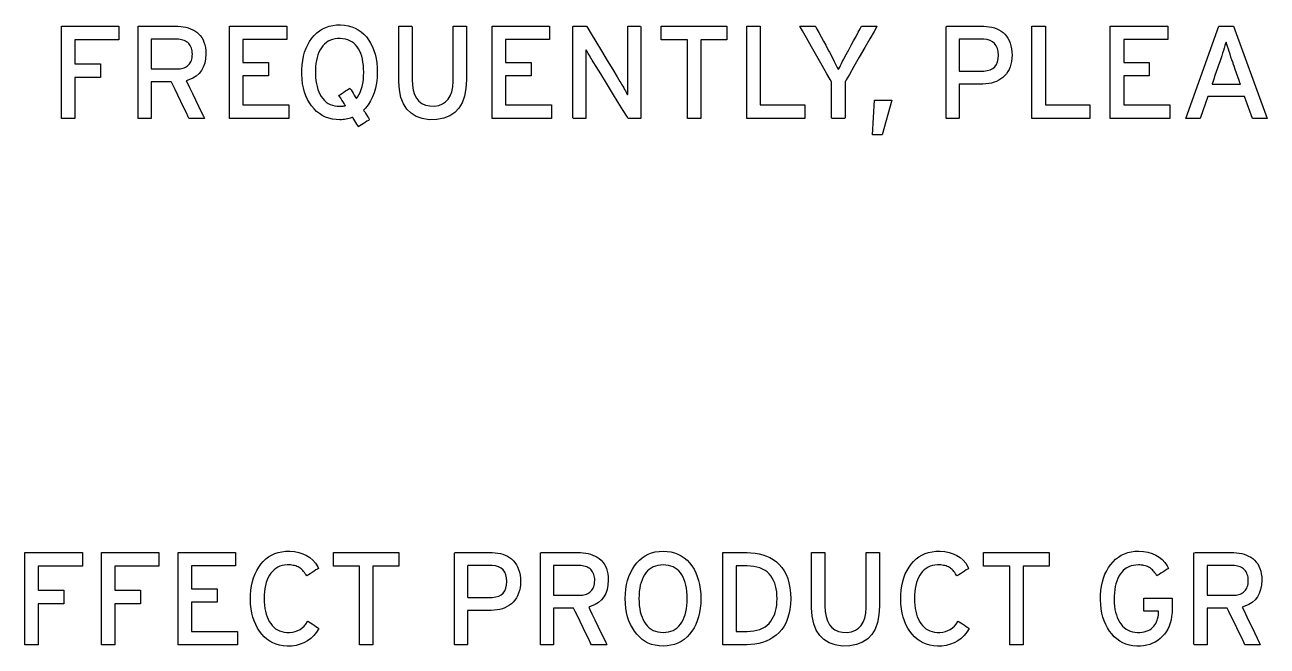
# Model space of a CAD drawing. Extents: x 1 to 47.7, y 0.2 to 33.5.
# Drawn here: x 6.054 to 9.593, y 18.699 to 20.469 of the extents above; entities that cross this region are included whole.
import ezdxf

# ---------------------------------------------------------------- set-up
doc = ezdxf.new("R2010")
doc.units = 0
doc.header["$MEASUREMENT"] = 0
doc.layers.add('6_0____DWG', color=7, linetype='CONTINUOUS')

msp = doc.modelspace()

# ---------------------------------------------------------------- linework, layer by layer
at = {"layer": '6_0____DWG'}
for points in [[(6.1967, 20.4267), (6.1967, 20.3578), (6.2697, 20.3578), (6.2697, 20.3194), (6.1967, 20.3194), (6.1967, 20.2027), (6.1587, 20.2027), (6.1587, 20.4651), (6.3224, 20.4651), (6.3224, 20.4267), (6.1967, 20.4267)], [(6.6371, 20.2027), (6.6371, 20.4651), (6.8009, 20.4651), (6.8009, 20.4271), (6.6752, 20.4271), (6.6752, 20.3618), (6.7482, 20.3618), (6.7482, 20.3238), (6.6752, 20.3238), (6.6752, 20.2408), (6.8064, 20.2408), (6.8064, 20.2027), (6.6371, 20.2027)], [(7.3851, 20.2027), (7.3851, 20.4651), (7.5489, 20.4651), (7.5489, 20.4271), (7.4231, 20.4271), (7.4231, 20.3618), (7.4962, 20.3618), (7.4962, 20.3238), (7.4231, 20.3238), (7.4231, 20.2408), (7.5544, 20.2408), (7.5544, 20.2027), (7.3851, 20.2027)], [(7.9794, 20.4267), (7.9794, 20.2027), (7.9414, 20.2027), (7.9414, 20.4267), (7.8672, 20.4267), (7.8672, 20.4651), (8.0536, 20.4651), (8.0536, 20.4267), (7.9794, 20.4267)], [(8.1109, 20.2027), (8.1109, 20.4651), (8.149, 20.4651), (8.149, 20.2412), (8.2758, 20.2412), (8.2758, 20.2027), (8.1109, 20.2027)], [(8.923, 20.2027), (8.923, 20.4651), (8.961, 20.4651), (8.961, 20.2412), (9.0878, 20.2412), (9.0878, 20.2027), (8.923, 20.2027)], [(9.146, 20.2027), (9.146, 20.4651), (9.3098, 20.4651), (9.3098, 20.4271), (9.1841, 20.4271), (9.1841, 20.3618), (9.2571, 20.3618), (9.2571, 20.3238), (9.1841, 20.3238), (9.1841, 20.2408), (9.3153, 20.2408), (9.3153, 20.2027), (9.146, 20.2027)], [(9.5507, 20.2027), (9.5287, 20.265), (9.4236, 20.265), (9.4018, 20.2027), (9.361, 20.2027), (9.4554, 20.4651), (9.4972, 20.4651), (9.5928, 20.2027), (9.5507, 20.2027)], [(8.4958, 20.1555), (8.4692, 20.1555), (8.4747, 20.2547), (8.524, 20.2547), (8.4958, 20.1555)], [(6.0925, 18.9267), (6.0925, 18.8578), (6.1655, 18.8578), (6.1655, 18.8194), (6.0925, 18.8194), (6.0925, 18.7027), (6.0545, 18.7027), (6.0545, 18.9651), (6.2182, 18.9651), (6.2182, 18.9267), (6.0925, 18.9267)], [(6.3108, 18.9267), (6.3108, 18.8578), (6.3838, 18.8578), (6.3838, 18.8194), (6.3108, 18.8194), (6.3108, 18.7027), (6.2727, 18.7027), (6.2727, 18.9651), (6.4365, 18.9651), (6.4365, 18.9267), (6.3108, 18.9267)], [(6.491, 18.7027), (6.491, 18.9651), (6.6548, 18.9651), (6.6548, 18.9271), (6.529, 18.9271), (6.529, 18.8618), (6.6021, 18.8618), (6.6021, 18.8238), (6.529, 18.8238), (6.529, 18.7408), (6.6603, 18.7408), (6.6603, 18.7027), (6.491, 18.7027)], [(7.0454, 18.9267), (7.0454, 18.7027), (7.0073, 18.7027), (7.0073, 18.9267), (6.9332, 18.9267), (6.9332, 18.9651), (7.1196, 18.9651), (7.1196, 18.9267), (7.0454, 18.9267)], [(8.8975, 18.9267), (8.8975, 18.7027), (8.8595, 18.7027), (8.8595, 18.9267), (8.7853, 18.9267), (8.7853, 18.9651), (8.9717, 18.9651), (8.9717, 18.9267), (8.8975, 18.9267)]]:
    msp.add_lwpolyline(points, dxfattribs=at)
for points in [[(6.57, 20.3867), (6.5691, 20.3728), (6.5667, 20.3602), (6.5628, 20.3489), (6.5575, 20.3389), (6.5508, 20.3303), (6.5426, 20.323), (6.533, 20.317), (6.5219, 20.3123), (6.5143, 20.3094), (6.5175, 20.3028), (6.5236, 20.2903), (6.5316, 20.2739), (6.5404, 20.2555), (6.5493, 20.2373), (6.5571, 20.2211), (6.5629, 20.209), (6.5658, 20.2031), (6.5651, 20.2027), (6.5614, 20.2027), (6.5556, 20.2027), (6.5485, 20.2027), (6.5409, 20.2027), (6.5336, 20.2027), (6.5275, 20.2027), (6.5234, 20.2027), (6.522, 20.2028), (6.5198, 20.2073), (6.5146, 20.2181), (6.5073, 20.2331), (6.4988, 20.2506), (6.4902, 20.2685), (6.4822, 20.2848), (6.4759, 20.2978), (6.4722, 20.3054), (6.4712, 20.3066), (6.4673, 20.3066), (6.4604, 20.3066), (6.4514, 20.3066), (6.4416, 20.3066), (6.4319, 20.3066), (6.4234, 20.3066), (6.4172, 20.3066), (6.4143, 20.3066), (6.4142, 20.304), (6.4142, 20.2947), (6.4142, 20.2806), (6.4142, 20.2636), (6.4142, 20.2457), (6.4142, 20.2287), (6.4142, 20.2146), (6.4142, 20.2054), (6.4142, 20.2027), (6.4123, 20.2027), (6.4083, 20.2027), (6.4028, 20.2027), (6.3965, 20.2027), (6.39, 20.2027), (6.3842, 20.2027), (6.3797, 20.2027), (6.3772, 20.2027), (6.3769, 20.2058), (6.3769, 20.2249), (6.3769, 20.2577), (6.3769, 20.2991), (6.3769, 20.3443), (6.3769, 20.3884), (6.3769, 20.4264), (6.3769, 20.4536), (6.3769, 20.465), (6.3804, 20.4651), (6.3908, 20.4651), (6.4063, 20.4651), (6.4247, 20.4651), (6.444, 20.4651), (6.462, 20.4651), (6.4768, 20.4651), (6.4861, 20.4651), (6.4905, 20.4651), (6.4983, 20.4647), (6.5058, 20.4638), (6.5129, 20.4625), (6.5198, 20.4606), (6.5263, 20.4582), (6.5326, 20.4553), (6.5385, 20.4519), (6.5442, 20.448), (6.5495, 20.4435), (6.5542, 20.4384), (6.5584, 20.4328), (6.5619, 20.4265), (6.5647, 20.4197), (6.567, 20.4123), (6.5686, 20.4044), (6.5697, 20.3958)], [(7.0584, 20.334), (7.0577, 20.3182), (7.056, 20.3032), (7.0533, 20.2891), (7.0496, 20.2759), (7.0449, 20.2636), (7.0392, 20.2522), (7.0325, 20.2416), (7.0247, 20.232), (7.0193, 20.2262), (7.0204, 20.2245), (7.0224, 20.2214), (7.025, 20.2172), (7.0279, 20.2125), (7.0308, 20.2079), (7.0333, 20.2038), (7.0353, 20.2007), (7.0362, 20.1992), (7.0356, 20.1987), (7.033, 20.197), (7.0289, 20.1943), (7.0238, 20.191), (7.0184, 20.1875), (7.0133, 20.1841), (7.0089, 20.1813), (7.006, 20.1794), (7.005, 20.1788), (7.0043, 20.1799), (7.0025, 20.1827), (7.0001, 20.1866), (6.9972, 20.1912), (6.9943, 20.1958), (6.9916, 20.2), (6.9895, 20.2034), (6.9882, 20.2054), (6.9862, 20.205), (6.9822, 20.2036), (6.9781, 20.2024), (6.9738, 20.2014), (6.9695, 20.2005), (6.9652, 20.1998), (6.9607, 20.1992), (6.9561, 20.1988), (6.9514, 20.1986), (6.9413, 20.199), (6.9306, 20.2005), (6.9204, 20.203), (6.9107, 20.2065), (6.9017, 20.2109), (6.8933, 20.2163), (6.8854, 20.2227), (6.8781, 20.2301), (6.8713, 20.2383), (6.8651, 20.2472), (6.8597, 20.2568), (6.855, 20.267), (6.8511, 20.2778), (6.848, 20.2893), (6.8456, 20.3014), (6.844, 20.3142), (6.8432, 20.3277), (6.8433, 20.3416), (6.8441, 20.355), (6.8458, 20.3678), (6.8482, 20.3799), (6.8514, 20.3914), (6.8554, 20.4023), (6.8601, 20.4125), (6.8656, 20.4221), (6.8719, 20.431), (6.8787, 20.4392), (6.8861, 20.4463), (6.894, 20.4525), (6.9025, 20.4577), (6.9116, 20.462), (6.9213, 20.4653), (6.9315, 20.4676), (6.9423, 20.469), (6.9537, 20.4693), (6.9649, 20.4683), (6.9755, 20.4665), (6.9855, 20.4636), (6.995, 20.4598), (7.0039, 20.455), (7.0122, 20.4493), (7.02, 20.4425), (7.0272, 20.4348), (7.0337, 20.4262), (7.0394, 20.4169), (7.0444, 20.407), (7.0486, 20.3964), (7.0521, 20.3852), (7.0548, 20.3734), (7.0567, 20.3609), (7.0579, 20.3478)], [(7.3124, 20.3121), (7.3109, 20.2875), (7.3068, 20.2659), (7.3001, 20.2473), (7.2908, 20.2317), (7.2789, 20.2191), (7.2645, 20.2095), (7.2474, 20.2029), (7.2278, 20.1993), (7.2061, 20.1989), (7.1863, 20.202), (7.169, 20.2081), (7.1543, 20.2172), (7.1422, 20.2293), (7.1326, 20.2444), (7.1256, 20.2625), (7.1212, 20.2837), (7.1193, 20.3078), (7.1192, 20.3167), (7.1192, 20.3302), (7.1192, 20.3509), (7.1192, 20.3758), (7.1192, 20.4023), (7.1192, 20.4272), (7.1192, 20.4479), (7.1192, 20.4614), (7.1193, 20.4651), (7.1212, 20.4651), (7.1254, 20.4651), (7.1311, 20.4651), (7.1376, 20.4651), (7.1441, 20.4651), (7.15, 20.4651), (7.1546, 20.4651), (7.157, 20.4651), (7.1573, 20.463), (7.1573, 20.4514), (7.1573, 20.432), (7.1573, 20.4078), (7.1573, 20.3816), (7.1573, 20.3563), (7.1573, 20.3347), (7.1573, 20.3196), (7.1573, 20.3139), (7.1581, 20.2974), (7.1604, 20.2828), (7.1643, 20.2703), (7.1699, 20.2598), (7.1769, 20.2513), (7.1856, 20.2449), (7.1958, 20.2405), (7.2076, 20.2381), (7.2208, 20.2379), (7.2331, 20.2398), (7.2439, 20.2437), (7.253, 20.2495), (7.2604, 20.2573), (7.2663, 20.267), (7.2706, 20.2787), (7.2733, 20.2924), (7.2743, 20.308), (7.2743, 20.3151), (7.2743, 20.3288), (7.2743, 20.3497), (7.2743, 20.3749), (7.2743, 20.4016), (7.2743, 20.4269), (7.2743, 20.4477), (7.2743, 20.4614), (7.2744, 20.4651), (7.2763, 20.4651), (7.2805, 20.4651), (7.2862, 20.4651), (7.2927, 20.4651), (7.2992, 20.4651), (7.3051, 20.4651), (7.3097, 20.4651), (7.3121, 20.4651), (7.3124, 20.463), (7.3124, 20.4512), (7.3124, 20.4316), (7.3124, 20.4071), (7.3124, 20.3806), (7.3124, 20.355), (7.3124, 20.3331), (7.3124, 20.3178)], [(7.7725, 20.2027), (7.7688, 20.2087), (7.759, 20.2248), (7.7448, 20.2478), (7.7281, 20.2749), (7.7107, 20.3031), (7.6946, 20.3294), (7.6814, 20.3507), (7.6731, 20.3642), (7.6705, 20.3685), (7.668, 20.3726), (7.6656, 20.3766), (7.6633, 20.3805), (7.6611, 20.3843), (7.659, 20.3879), (7.6569, 20.3915), (7.6549, 20.3949), (7.653, 20.3982), (7.6522, 20.396), (7.6522, 20.3897), (7.6522, 20.3832), (7.6523, 20.3765), (7.6523, 20.3696), (7.6524, 20.3625), (7.6524, 20.3551), (7.6525, 20.3476), (7.6526, 20.3399), (7.6526, 20.3351), (7.6526, 20.3229), (7.6526, 20.3045), (7.6526, 20.2824), (7.6526, 20.2591), (7.6526, 20.237), (7.6526, 20.2186), (7.6526, 20.2064), (7.6525, 20.2027), (7.6508, 20.2027), (7.647, 20.2027), (7.6416, 20.2027), (7.6355, 20.2027), (7.6292, 20.2027), (7.6234, 20.2027), (7.6188, 20.2027), (7.6161, 20.2027), (7.6156, 20.2046), (7.6156, 20.2216), (7.6156, 20.2525), (7.6156, 20.2926), (7.6156, 20.3372), (7.6156, 20.3814), (7.6156, 20.4204), (7.6156, 20.4497), (7.6156, 20.4643), (7.6164, 20.4651), (7.6195, 20.4651), (7.6246, 20.4651), (7.6308, 20.4651), (7.6374, 20.4651), (7.6438, 20.4651), (7.6492, 20.4651), (7.653, 20.4651), (7.6544, 20.4651), (7.658, 20.4593), (7.6674, 20.4437), (7.6809, 20.4213), (7.6968, 20.3949), (7.7134, 20.3675), (7.7288, 20.3419), (7.7413, 20.3211), (7.7492, 20.308), (7.7519, 20.3036), (7.7547, 20.2987), (7.7575, 20.294), (7.7601, 20.2894), (7.7626, 20.2851), (7.7649, 20.2809), (7.7672, 20.2769), (7.7693, 20.273), (7.7713, 20.2693), (7.7721, 20.2714), (7.7721, 20.2779), (7.772, 20.2846), (7.7719, 20.2915), (7.7719, 20.2985), (7.7719, 20.3058), (7.7718, 20.3132), (7.7718, 20.3208), (7.7718, 20.3286), (7.7718, 20.3334), (7.7718, 20.3455), (7.7718, 20.3638), (7.7718, 20.3858), (7.7718, 20.409), (7.7718, 20.431), (7.7718, 20.4493), (7.7718, 20.4615), (7.7718, 20.4651), (7.7735, 20.4651), (7.7774, 20.4651), (7.7828, 20.4651), (7.7889, 20.4651), (7.7952, 20.4651), (7.801, 20.4651), (7.8056, 20.4651), (7.8083, 20.4651), (7.8088, 20.4633), (7.8088, 20.4463), (7.8088, 20.4154), (7.8088, 20.3752), (7.8088, 20.3307), (7.8088, 20.2865), (7.8088, 20.2474), (7.8088, 20.2182), (7.8088, 20.2036), (7.8081, 20.2027), (7.8051, 20.2027), (7.8004, 20.2027), (7.7946, 20.2027), (7.7884, 20.2027), (7.7824, 20.2027), (7.7774, 20.2027), (7.7738, 20.2027)], [(8.3905, 20.3065), (8.3905, 20.3026), (8.3905, 20.2923), (8.3905, 20.2776), (8.3905, 20.2603), (8.3905, 20.2424), (8.3905, 20.2258), (8.3905, 20.2125), (8.3905, 20.2044), (8.3903, 20.2027), (8.3879, 20.2027), (8.3835, 20.2027), (8.3777, 20.2027), (8.3712, 20.2027), (8.3647, 20.2027), (8.359, 20.2027), (8.3547, 20.2027), (8.3525, 20.2027), (8.3524, 20.2048), (8.3524, 20.2135), (8.3524, 20.2273), (8.3524, 20.2441), (8.3524, 20.262), (8.3524, 20.2792), (8.3524, 20.2936), (8.3524, 20.3034), (8.3524, 20.3066), (8.3484, 20.3135), (8.339, 20.3299), (8.3258, 20.353), (8.3105, 20.3796), (8.2948, 20.4069), (8.2804, 20.4319), (8.269, 20.4517), (8.2624, 20.4633), (8.2617, 20.4651), (8.2647, 20.4651), (8.2701, 20.4651), (8.277, 20.4651), (8.2847, 20.4651), (8.2923, 20.4651), (8.2989, 20.4651), (8.3037, 20.4651), (8.3059, 20.4651), (8.307, 20.4633), (8.3105, 20.4569), (8.3159, 20.447), (8.3223, 20.4352), (8.3292, 20.4227), (8.3356, 20.4109), (8.341, 20.401), (8.3445, 20.3946), (8.3462, 20.3915), (8.3499, 20.3845), (8.3533, 20.3778), (8.3567, 20.3714), (8.3598, 20.3652), (8.3628, 20.3592), (8.3656, 20.3536), (8.3682, 20.3481), (8.3707, 20.343), (8.373, 20.3434), (8.3753, 20.3484), (8.3779, 20.3537), (8.3807, 20.3594), (8.3837, 20.3653), (8.3868, 20.3715), (8.3902, 20.3779), (8.3937, 20.3847), (8.3975, 20.3917), (8.399, 20.3946), (8.4028, 20.4015), (8.4083, 20.4116), (8.4149, 20.4236), (8.4218, 20.4362), (8.4283, 20.448), (8.4335, 20.4576), (8.4369, 20.4637), (8.4378, 20.4651), (8.4403, 20.4651), (8.4452, 20.4651), (8.4518, 20.4651), (8.4593, 20.4651), (8.4668, 20.4651), (8.4736, 20.4651), (8.4787, 20.4651), (8.4814, 20.4651), (8.4802, 20.4627), (8.4731, 20.4502), (8.4613, 20.4298), (8.4468, 20.4044), (8.431, 20.377), (8.4158, 20.3506), (8.4029, 20.328), (8.3939, 20.3123)], [(8.8662, 20.383), (8.8658, 20.3738), (8.8648, 20.3652), (8.8631, 20.3571), (8.8609, 20.3495), (8.858, 20.3424), (8.8544, 20.3359), (8.8503, 20.3299), (8.8455, 20.3244), (8.8402, 20.3194), (8.8345, 20.3151), (8.8283, 20.3113), (8.8218, 20.308), (8.8148, 20.3054), (8.8075, 20.3033), (8.7997, 20.3018), (8.7915, 20.3009), (8.783, 20.3005), (8.78, 20.3005), (8.7737, 20.3005), (8.7644, 20.3005), (8.7533, 20.3005), (8.7417, 20.3005), (8.7308, 20.3005), (8.7221, 20.3005), (8.7166, 20.3005), (8.7155, 20.3001), (8.7155, 20.2942), (8.7155, 20.2827), (8.7155, 20.2676), (8.7155, 20.2507), (8.7155, 20.2339), (8.7155, 20.2191), (8.7155, 20.2082), (8.7155, 20.2029), (8.7146, 20.2027), (8.7113, 20.2027), (8.7062, 20.2027), (8.7001, 20.2027), (8.6936, 20.2027), (8.6874, 20.2027), (8.6823, 20.2027), (8.6791, 20.2027), (8.6782, 20.2033), (8.6782, 20.2173), (8.6782, 20.2467), (8.6782, 20.2864), (8.6782, 20.3314), (8.6782, 20.3767), (8.6782, 20.4172), (8.6782, 20.448), (8.6782, 20.464), (8.68, 20.4651), (8.6887, 20.4651), (8.7027, 20.4651), (8.72, 20.4651), (8.7386, 20.4651), (8.7563, 20.4651), (8.7712, 20.4651), (8.7813, 20.4651), (8.7854, 20.4651), (8.7936, 20.4648), (8.8014, 20.4639), (8.8089, 20.4625), (8.816, 20.4605), (8.8227, 20.4579), (8.829, 20.4548), (8.835, 20.4512), (8.8406, 20.447), (8.8459, 20.4422), (8.8505, 20.4368), (8.8546, 20.4308), (8.8581, 20.4242), (8.8609, 20.4171), (8.8632, 20.4094), (8.8648, 20.4012), (8.8658, 20.3924)], [(6.5316, 20.3856), (6.5314, 20.3904), (6.5308, 20.395), (6.53, 20.3993), (6.5288, 20.4032), (6.5273, 20.4069), (6.5256, 20.4102), (6.5235, 20.4133), (6.5211, 20.4161), (6.5183, 20.4186), (6.5153, 20.4209), (6.5121, 20.4228), (6.5086, 20.4245), (6.5049, 20.4259), (6.501, 20.4269), (6.4968, 20.4276), (6.4924, 20.4281), (6.4883, 20.4282), (6.4846, 20.4282), (6.4764, 20.4282), (6.4651, 20.4282), (6.4522, 20.4282), (6.4392, 20.4282), (6.4276, 20.4282), (6.4189, 20.4282), (6.4145, 20.4282), (6.4142, 20.4264), (6.4142, 20.4191), (6.4142, 20.4075), (6.4142, 20.3933), (6.4142, 20.3784), (6.4142, 20.3642), (6.4142, 20.3526), (6.4142, 20.3453), (6.4145, 20.3435), (6.4189, 20.3435), (6.4276, 20.3435), (6.4392, 20.3435), (6.4522, 20.3435), (6.4651, 20.3435), (6.4764, 20.3435), (6.4846, 20.3435), (6.4883, 20.3435), (6.4923, 20.3436), (6.4966, 20.344), (6.5008, 20.3447), (6.5047, 20.3457), (6.5083, 20.347), (6.5118, 20.3486), (6.515, 20.3505), (6.518, 20.3526), (6.5207, 20.3551), (6.5232, 20.3578), (6.5254, 20.3608), (6.5272, 20.3642), (6.5287, 20.3678), (6.5299, 20.3718), (6.5308, 20.3761), (6.5314, 20.3807)], [(7.0196, 20.334), (7.0194, 20.3442), (7.0187, 20.3538), (7.0175, 20.3629), (7.0159, 20.3715), (7.0138, 20.3796), (7.0112, 20.3872), (7.0082, 20.3942), (7.0047, 20.4008), (7.0007, 20.4067), (6.9963, 20.412), (6.9914, 20.4166), (6.986, 20.4205), (6.9802, 20.4238), (6.974, 20.4263), (6.9674, 20.4283), (6.9603, 20.4295), (6.9527, 20.4301), (6.9451, 20.4299), (6.9379, 20.429), (6.9311, 20.4275), (6.9247, 20.4252), (6.9188, 20.4224), (6.9133, 20.4188), (6.9082, 20.4146), (6.9035, 20.4097), (6.8993, 20.4041), (6.8954, 20.3979), (6.8921, 20.3911), (6.8892, 20.3838), (6.8868, 20.376), (6.8849, 20.3677), (6.8834, 20.3589), (6.8824, 20.3495), (6.8819, 20.3396), (6.8819, 20.3294), (6.8824, 20.3196), (6.8833, 20.3103), (6.8847, 20.3015), (6.8866, 20.2932), (6.889, 20.2853), (6.8918, 20.278), (6.8951, 20.2712), (6.8989, 20.2649), (6.9031, 20.259), (6.9077, 20.2538), (6.9128, 20.2493), (6.9183, 20.2455), (6.9241, 20.2424), (6.9305, 20.24), (6.9372, 20.2383), (6.9444, 20.2373), (6.951, 20.237), (6.9532, 20.237), (6.9553, 20.2371), (6.9574, 20.2372), (6.9594, 20.2374), (6.9614, 20.2377), (6.9633, 20.238), (6.9651, 20.2384), (6.9668, 20.2388), (6.9674, 20.2393), (6.966, 20.2415), (6.9637, 20.2452), (6.9608, 20.2498), (6.9576, 20.2549), (6.9545, 20.2599), (6.9519, 20.2642), (6.95, 20.2672), (6.9492, 20.2685), (6.9501, 20.2692), (6.9531, 20.2711), (6.9574, 20.2739), (6.9626, 20.2773), (6.968, 20.2808), (6.973, 20.2841), (6.9771, 20.2868), (6.9798, 20.2885), (6.9804, 20.2888), (6.9815, 20.2871), (6.9835, 20.2837), (6.9863, 20.2792), (6.9895, 20.2741), (6.9926, 20.2689), (6.9955, 20.2643), (6.9976, 20.2608), (6.9988, 20.259), (7.0018, 20.2627), (7.0061, 20.2693), (7.0097, 20.2766), (7.0128, 20.2846), (7.0153, 20.2932), (7.0173, 20.3024), (7.0186, 20.3123), (7.0194, 20.3228)], [(8.8274, 20.383), (8.8265, 20.3933), (8.8244, 20.4022), (8.8211, 20.4098), (8.8165, 20.4161), (8.8107, 20.4211), (8.8036, 20.4248), (8.7953, 20.4271), (8.7858, 20.4281), (8.782, 20.4282), (8.7754, 20.4282), (8.7653, 20.4282), (8.7534, 20.4282), (8.741, 20.4282), (8.7296, 20.4282), (8.7208, 20.4282), (8.716, 20.4282), (8.7155, 20.4268), (8.7155, 20.4192), (8.7155, 20.4066), (8.7155, 20.3911), (8.7155, 20.3746), (8.7155, 20.3591), (8.7155, 20.3465), (8.7155, 20.3389), (8.716, 20.3375), (8.7208, 20.3375), (8.7296, 20.3375), (8.741, 20.3375), (8.7534, 20.3375), (8.7653, 20.3375), (8.7754, 20.3375), (8.782, 20.3375), (8.7859, 20.3376), (8.7956, 20.3387), (8.8041, 20.3411), (8.8112, 20.3448), (8.817, 20.3498), (8.8216, 20.3561), (8.8248, 20.3638), (8.8268, 20.3727)], [(9.4955, 20.3606), (9.4926, 20.3692), (9.4898, 20.3775), (9.4872, 20.3854), (9.4847, 20.393), (9.4824, 20.4002), (9.4801, 20.4071), (9.4781, 20.4136), (9.4761, 20.4198), (9.4744, 20.4162), (9.4725, 20.4099), (9.4705, 20.4031), (9.4683, 20.396), (9.4659, 20.3885), (9.4633, 20.3807), (9.4606, 20.3724), (9.4577, 20.3638), (9.4562, 20.3593), (9.4545, 20.3542), (9.4516, 20.3459), (9.448, 20.3356), (9.4442, 20.3247), (9.4406, 20.3144), (9.4377, 20.3061), (9.436, 20.3011), (9.4362, 20.3001), (9.4419, 20.3001), (9.4524, 20.3001), (9.4659, 20.3001), (9.4806, 20.3001), (9.4947, 20.3001), (9.5066, 20.3001), (9.5144, 20.3001), (9.5166, 20.3002), (9.5154, 20.3036), (9.5129, 20.3109), (9.5095, 20.3206), (9.5057, 20.3315), (9.5019, 20.3422), (9.4987, 20.3515), (9.4964, 20.3581)], [(6.892, 18.7487), (6.8851, 18.7381), (6.8774, 18.7287), (6.8689, 18.7206), (6.8596, 18.7137), (6.8495, 18.7082), (6.8386, 18.7038), (6.8268, 18.7008), (6.8143, 18.699), (6.8015, 18.6986), (6.7905, 18.6996), (6.7801, 18.7015), (6.7702, 18.7043), (6.761, 18.7081), (6.7523, 18.7129), (6.7441, 18.7186), (6.7365, 18.7253), (6.7295, 18.7329), (6.723, 18.7413), (6.7171, 18.7503), (6.712, 18.76), (6.7076, 18.7703), (6.704, 18.7812), (6.7011, 18.7928), (6.699, 18.8049), (6.6976, 18.8178), (6.697, 18.8313), (6.6973, 18.845), (6.6983, 18.8581), (6.7002, 18.8706), (6.7027, 18.8824), (6.7061, 18.8937), (6.7101, 18.9043), (6.715, 18.9143), (6.7205, 18.9236), (6.7269, 18.9324), (6.7336, 18.9403), (6.741, 18.9472), (6.7489, 18.9532), (6.7574, 18.9583), (6.7665, 18.9624), (6.7761, 18.9655), (6.7863, 18.9678), (6.797, 18.969), (6.8091, 18.9692), (6.8224, 18.9681), (6.8347, 18.9657), (6.8461, 18.962), (6.8565, 18.9571), (6.8659, 18.9509), (6.8744, 18.9434), (6.882, 18.9347), (6.8886, 18.9247), (6.8905, 18.9201), (6.8879, 18.9184), (6.8837, 18.9157), (6.8785, 18.9123), (6.8727, 18.9086), (6.8671, 18.905), (6.8623, 18.9019), (6.8588, 18.8996), (6.8572, 18.8986), (6.8553, 18.9017), (6.8531, 18.9051), (6.8508, 18.9083), (6.8484, 18.9113), (6.846, 18.9141), (6.8435, 18.9166), (6.841, 18.9189), (6.8384, 18.921), (6.8357, 18.9229), (6.8327, 18.9245), (6.8296, 18.9259), (6.8263, 18.9271), (6.8228, 18.9281), (6.8191, 18.9289), (6.8153, 18.9295), (6.8113, 18.9299), (6.8071, 18.9301), (6.8015, 18.9301), (6.7942, 18.9294), (6.7874, 18.9281), (6.7809, 18.9261), (6.7749, 18.9235), (6.7694, 18.9203), (6.7642, 18.9163), (6.7595, 18.9118), (6.7552, 18.9066), (6.7513, 18.9006), (6.7478, 18.8942), (6.7447, 18.8872), (6.7421, 18.8797), (6.74, 18.8717), (6.7383, 18.8632), (6.7371, 18.8542), (6.7364, 18.8447), (6.7361, 18.8347), (6.7363, 18.8248), (6.737, 18.8153), (6.7381, 18.8063), (6.7397, 18.7979), (6.7418, 18.7899), (6.7443, 18.7824), (6.7473, 18.7754), (6.7508, 18.769), (6.7547, 18.7629), (6.7589, 18.7574), (6.7636, 18.7525), (6.7687, 18.7483), (6.7742, 18.7448), (6.7801, 18.742), (6.7865, 18.7399), (6.7933, 18.7385), (6.8005, 18.7378), (6.8085, 18.7378), (6.8167, 18.7386), (6.8244, 18.7403), (6.8316, 18.7429), (6.8382, 18.7463), (6.8443, 18.7506), (6.8498, 18.7557), (6.8548, 18.7617), (6.8593, 18.7686), (6.861, 18.7701), (6.8636, 18.7683), (6.8677, 18.7655), (6.8728, 18.762), (6.8782, 18.7583), (6.8834, 18.7547), (6.8878, 18.7516), (6.8908, 18.7495)], [(7.98, 18.834), (7.9795, 18.8201), (7.9782, 18.8068), (7.9762, 18.7942), (7.9734, 18.7822), (7.9698, 18.7709), (7.9655, 18.7603), (7.9604, 18.7504), (7.9545, 18.7412), (7.9478, 18.7325), (7.9404, 18.7248), (7.9324, 18.718), (7.9238, 18.7122), (7.9147, 18.7075), (7.9049, 18.7037), (7.8946, 18.701), (7.8837, 18.6993), (7.8721, 18.6985), (7.8607, 18.6993), (7.8499, 18.701), (7.8397, 18.7037), (7.83, 18.7075), (7.821, 18.7122), (7.8126, 18.718), (7.8047, 18.7248), (7.7975, 18.7325), (7.7908, 18.7412), (7.7847, 18.7504), (7.7795, 18.7603), (7.775, 18.7709), (7.7714, 18.7822), (7.7685, 18.7942), (7.7664, 18.8068), (7.7651, 18.8201), (7.7647, 18.834), (7.7651, 18.848), (7.7664, 18.8613), (7.7685, 18.874), (7.7714, 18.886), (7.775, 18.8973), (7.7795, 18.908), (7.7847, 18.918), (7.7908, 18.9274), (7.7975, 18.936), (7.8047, 18.9437), (7.8126, 18.9503), (7.821, 18.956), (7.83, 18.9607), (7.8397, 18.9643), (7.8499, 18.967), (7.8607, 18.9687), (7.8721, 18.9693), (7.8837, 18.9687), (7.8946, 18.967), (7.9049, 18.9643), (7.9147, 18.9607), (7.9238, 18.956), (7.9324, 18.9503), (7.9404, 18.9437), (7.9478, 18.936), (7.9545, 18.9274), (7.9604, 18.918), (7.9655, 18.908), (7.9698, 18.8973), (7.9734, 18.886), (7.9762, 18.874), (7.9782, 18.8613), (7.9795, 18.848)], [(8.7441, 18.7487), (8.7372, 18.7381), (8.7296, 18.7287), (8.7211, 18.7206), (8.7117, 18.7137), (8.7016, 18.7082), (8.6907, 18.7038), (8.6789, 18.7008), (8.6664, 18.699), (8.6536, 18.6986), (8.6426, 18.6996), (8.6322, 18.7015), (8.6224, 18.7043), (8.6131, 18.7081), (8.6044, 18.7129), (8.5962, 18.7186), (8.5886, 18.7253), (8.5816, 18.7329), (8.5751, 18.7413), (8.5692, 18.7503), (8.5641, 18.76), (8.5597, 18.7703), (8.5561, 18.7812), (8.5532, 18.7928), (8.5511, 18.8049), (8.5497, 18.8178), (8.5491, 18.8313), (8.5494, 18.845), (8.5505, 18.8581), (8.5523, 18.8706), (8.5548, 18.8824), (8.5582, 18.8937), (8.5622, 18.9043), (8.5671, 18.9143), (8.5727, 18.9236), (8.579, 18.9324), (8.5858, 18.9403), (8.5931, 18.9472), (8.601, 18.9532), (8.6095, 18.9583), (8.6186, 18.9624), (8.6282, 18.9655), (8.6384, 18.9678), (8.6491, 18.969), (8.6613, 18.9692), (8.6745, 18.9681), (8.6868, 18.9657), (8.6982, 18.962), (8.7086, 18.9571), (8.718, 18.9509), (8.7265, 18.9434), (8.7341, 18.9347), (8.7407, 18.9247), (8.7426, 18.9201), (8.7401, 18.9184), (8.7359, 18.9157), (8.7306, 18.9123), (8.7248, 18.9086), (8.7192, 18.905), (8.7144, 18.9019), (8.7109, 18.8996), (8.7093, 18.8986), (8.7074, 18.9017), (8.7052, 18.9051), (8.7029, 18.9083), (8.7005, 18.9113), (8.6981, 18.9141), (8.6956, 18.9166), (8.6931, 18.9189), (8.6905, 18.921), (8.6878, 18.9229), (8.6848, 18.9245), (8.6817, 18.9259), (8.6784, 18.9271), (8.6749, 18.9281), (8.6712, 18.9289), (8.6674, 18.9295), (8.6634, 18.9299), (8.6592, 18.9301), (8.6536, 18.9301), (8.6463, 18.9294), (8.6395, 18.9281), (8.633, 18.9261), (8.6271, 18.9235), (8.6215, 18.9203), (8.6163, 18.9163), (8.6116, 18.9118), (8.6073, 18.9066), (8.6034, 18.9006), (8.5999, 18.8942), (8.5968, 18.8872), (8.5942, 18.8797), (8.5921, 18.8717), (8.5904, 18.8632), (8.5892, 18.8542), (8.5885, 18.8447), (8.5882, 18.8347), (8.5884, 18.8248), (8.5891, 18.8153), (8.5902, 18.8063), (8.5918, 18.7979), (8.5939, 18.7899), (8.5964, 18.7824), (8.5994, 18.7754), (8.6029, 18.769), (8.6068, 18.7629), (8.611, 18.7574), (8.6157, 18.7525), (8.6208, 18.7483), (8.6263, 18.7448), (8.6322, 18.742), (8.6386, 18.7399), (8.6454, 18.7385), (8.6526, 18.7378), (8.6606, 18.7378), (8.6688, 18.7386), (8.6765, 18.7403), (8.6837, 18.7429), (8.6903, 18.7463), (8.6964, 18.7506), (8.7019, 18.7557), (8.7069, 18.7617), (8.7114, 18.7686), (8.7131, 18.7701), (8.7157, 18.7683), (8.7199, 18.7655), (8.7249, 18.762), (8.7303, 18.7583), (8.7355, 18.7547), (8.7399, 18.7516), (8.743, 18.7495)], [(9.3223, 18.8054), (9.3219, 18.7942), (9.3208, 18.7835), (9.319, 18.7735), (9.3166, 18.7641), (9.3134, 18.7552), (9.3096, 18.747), (9.3052, 18.7394), (9.3, 18.7323), (9.2942, 18.7259), (9.2879, 18.72), (9.2812, 18.7149), (9.274, 18.7104), (9.2664, 18.7067), (9.2584, 18.7036), (9.2499, 18.7013), (9.241, 18.6997), (9.2317, 18.6987), (9.2214, 18.6987), (9.2106, 18.6997), (9.2003, 18.7017), (9.1906, 18.7046), (9.1814, 18.7085), (9.1728, 18.7132), (9.1648, 18.719), (9.1573, 18.7256), (9.1504, 18.7333), (9.144, 18.7416), (9.1382, 18.7506), (9.1331, 18.7601), (9.1288, 18.7703), (9.1252, 18.7812), (9.1223, 18.7926), (9.1202, 18.8047), (9.1188, 18.8174), (9.1182, 18.8308), (9.1185, 18.8444), (9.1195, 18.8574), (9.1212, 18.8698), (9.1237, 18.8816), (9.127, 18.8928), (9.1309, 18.9034), (9.1357, 18.9133), (9.1411, 18.9227), (9.1473, 18.9314), (9.154, 18.9393), (9.1612, 18.9464), (9.169, 18.9524), (9.1773, 18.9576), (9.1862, 18.9618), (9.1956, 18.9651), (9.2056, 18.9674), (9.2162, 18.9689), (9.2276, 18.9693), (9.241, 18.9684), (9.2534, 18.9663), (9.2648, 18.9629), (9.2753, 18.9583), (9.2849, 18.9525), (9.2936, 18.9454), (9.3013, 18.937), (9.308, 18.9274), (9.3119, 18.9202), (9.31, 18.919), (9.3063, 18.9166), (9.3013, 18.9134), (9.2958, 18.9099), (9.2902, 18.9063), (9.2851, 18.903), (9.2812, 18.9005), (9.279, 18.8991), (9.2776, 18.9008), (9.2753, 18.9043), (9.2731, 18.9075), (9.2707, 18.9105), (9.2683, 18.9134), (9.2658, 18.916), (9.2633, 18.9183), (9.2607, 18.9205), (9.258, 18.9225), (9.2552, 18.9241), (9.2521, 18.9255), (9.2489, 18.9267), (9.2455, 18.9278), (9.242, 18.9286), (9.2383, 18.9293), (9.2344, 18.9298), (9.2303, 18.9301), (9.226, 18.9302), (9.2189, 18.9298), (9.2119, 18.9289), (9.2053, 18.9272), (9.1992, 18.925), (9.1934, 18.9221), (9.188, 18.9186), (9.183, 18.9144), (9.1785, 18.9096), (9.1743, 18.9041), (9.1706, 18.898), (9.1673, 18.8914), (9.1644, 18.8842), (9.162, 18.8766), (9.1601, 18.8685), (9.1586, 18.8599), (9.1576, 18.8508), (9.1571, 18.8412), (9.157, 18.8312), (9.1573, 18.8215), (9.1582, 18.8123), (9.1594, 18.8035), (9.1612, 18.7953), (9.1634, 18.7876), (9.166, 18.7803), (9.1691, 18.7735), (9.1727, 18.7672), (9.1767, 18.7613), (9.181, 18.756), (9.1858, 18.7514), (9.191, 18.7474), (9.1967, 18.7441), (9.2027, 18.7415), (9.2091, 18.7396), (9.2159, 18.7383), (9.2232, 18.7377), (9.2302, 18.7379), (9.2367, 18.7385), (9.2428, 18.7396), (9.2484, 18.7411), (9.2536, 18.7431), (9.2583, 18.7455), (9.2626, 18.7483), (9.2665, 18.7516), (9.2699, 18.7553), (9.2728, 18.7593), (9.2753, 18.7635), (9.2775, 18.7678), (9.2794, 18.7723), (9.2809, 18.7769), (9.2821, 18.7817), (9.2829, 18.7867), (9.2834, 18.7918), (9.2835, 18.7969), (9.2835, 18.7969), (9.2835, 18.797), (9.2835, 18.7972), (9.2835, 18.7974), (9.2835, 18.7975), (9.2835, 18.7977), (9.2835, 18.7979), (9.2835, 18.798), (9.2834, 18.798), (9.2813, 18.798), (9.2768, 18.798), (9.2708, 18.798), (9.2639, 18.798), (9.2569, 18.798), (9.2505, 18.798), (9.2455, 18.798), (9.2425, 18.798), (9.242, 18.7982), (9.242, 18.8006), (9.242, 18.805), (9.242, 18.8107), (9.242, 18.817), (9.242, 18.8233), (9.242, 18.8289), (9.242, 18.8332), (9.242, 18.8355), (9.2431, 18.8357), (9.2491, 18.8357), (9.2591, 18.8357), (9.2715, 18.8357), (9.2851, 18.8357), (9.2983, 18.8357), (9.3099, 18.8357), (9.3183, 18.8357), (9.3222, 18.8357), (9.3223, 18.8349), (9.3223, 18.8324), (9.3223, 18.8284), (9.3223, 18.8236), (9.3223, 18.8185), (9.3223, 18.8136), (9.3223, 18.8094), (9.3223, 18.8065)], [(7.4662, 18.883), (7.4658, 18.8738), (7.4648, 18.8652), (7.4631, 18.8571), (7.4608, 18.8495), (7.4579, 18.8424), (7.4544, 18.8359), (7.4503, 18.8299), (7.4455, 18.8244), (7.4402, 18.8194), (7.4344, 18.8151), (7.4283, 18.8113), (7.4218, 18.808), (7.4148, 18.8054), (7.4075, 18.8033), (7.3997, 18.8018), (7.3915, 18.8009), (7.3829, 18.8005), (7.38, 18.8005), (7.3737, 18.8005), (7.3643, 18.8005), (7.3532, 18.8005), (7.3416, 18.8005), (7.3308, 18.8005), (7.3221, 18.8005), (7.3166, 18.8005), (7.3155, 18.8001), (7.3155, 18.7942), (7.3155, 18.7827), (7.3155, 18.7676), (7.3155, 18.7507), (7.3155, 18.7339), (7.3155, 18.7191), (7.3155, 18.7082), (7.3155, 18.7029), (7.3146, 18.7027), (7.3113, 18.7027), (7.3062, 18.7027), (7.3001, 18.7027), (7.2936, 18.7027), (7.2874, 18.7027), (7.2823, 18.7027), (7.279, 18.7027), (7.2782, 18.7033), (7.2782, 18.7173), (7.2782, 18.7467), (7.2782, 18.7864), (7.2782, 18.8314), (7.2782, 18.8767), (7.2782, 18.9172), (7.2782, 18.948), (7.2782, 18.964), (7.28, 18.9651), (7.2887, 18.9651), (7.3027, 18.9651), (7.32, 18.9651), (7.3385, 18.9651), (7.3563, 18.9651), (7.3712, 18.9651), (7.3813, 18.9651), (7.3854, 18.9651), (7.3936, 18.9648), (7.4014, 18.9639), (7.4089, 18.9625), (7.4159, 18.9605), (7.4227, 18.9579), (7.429, 18.9548), (7.435, 18.9512), (7.4406, 18.947), (7.4458, 18.9422), (7.4505, 18.9368), (7.4546, 18.9308), (7.4581, 18.9242), (7.4609, 18.9171), (7.4631, 18.9094), (7.4648, 18.9012), (7.4658, 18.8924)], [(7.7161, 18.8867), (7.7151, 18.8728), (7.7127, 18.8602), (7.7089, 18.8489), (7.7036, 18.8389), (7.6968, 18.8303), (7.6886, 18.823), (7.679, 18.817), (7.6679, 18.8123), (7.6604, 18.8094), (7.6636, 18.8028), (7.6697, 18.7903), (7.6776, 18.7739), (7.6865, 18.7555), (7.6953, 18.7373), (7.7031, 18.7211), (7.709, 18.709), (7.7119, 18.7031), (7.7112, 18.7027), (7.7075, 18.7027), (7.7017, 18.7027), (7.6945, 18.7027), (7.6869, 18.7027), (7.6797, 18.7027), (7.6736, 18.7027), (7.6694, 18.7027), (7.6681, 18.7028), (7.6659, 18.7073), (7.6606, 18.7181), (7.6533, 18.7331), (7.6449, 18.7506), (7.6362, 18.7685), (7.6283, 18.7848), (7.622, 18.7978), (7.6183, 18.8054), (7.6173, 18.8066), (7.6134, 18.8066), (7.6064, 18.8066), (7.5975, 18.8066), (7.5876, 18.8066), (7.5779, 18.8066), (7.5694, 18.8066), (7.5632, 18.8066), (7.5604, 18.8066), (7.5603, 18.804), (7.5603, 18.7947), (7.5603, 18.7806), (7.5603, 18.7636), (7.5603, 18.7457), (7.5603, 18.7287), (7.5603, 18.7146), (7.5603, 18.7054), (7.5602, 18.7027), (7.5584, 18.7027), (7.5543, 18.7027), (7.5488, 18.7027), (7.5425, 18.7027), (7.5361, 18.7027), (7.5303, 18.7027), (7.5258, 18.7027), (7.5233, 18.7027), (7.523, 18.7058), (7.523, 18.7249), (7.523, 18.7577), (7.523, 18.7991), (7.523, 18.8443), (7.523, 18.8884), (7.523, 18.9264), (7.523, 18.9536), (7.523, 18.965), (7.5264, 18.9651), (7.5369, 18.9651), (7.5524, 18.9651), (7.5708, 18.9651), (7.5901, 18.9651), (7.6081, 18.9651), (7.6228, 18.9651), (7.6322, 18.9651), (7.6366, 18.9651), (7.6444, 18.9647), (7.6518, 18.9638), (7.659, 18.9625), (7.6658, 18.9606), (7.6724, 18.9582), (7.6786, 18.9553), (7.6846, 18.9519), (7.6902, 18.948), (7.6955, 18.9435), (7.7003, 18.9384), (7.7044, 18.9328), (7.7079, 18.9265), (7.7108, 18.9197), (7.7131, 18.9123), (7.7147, 18.9044), (7.7157, 18.8958)], [(7.9412, 18.834), (7.9409, 18.8443), (7.9402, 18.8541), (7.939, 18.8634), (7.9373, 18.8721), (7.9352, 18.8803), (7.9325, 18.8879), (7.9294, 18.895), (7.9258, 18.9016), (7.9217, 18.9075), (7.9171, 18.9128), (7.912, 18.9173), (7.9065, 18.9212), (7.9006, 18.9243), (7.8941, 18.9268), (7.8873, 18.9286), (7.8799, 18.9298), (7.8721, 18.9302), (7.8645, 18.9298), (7.8573, 18.9286), (7.8505, 18.9268), (7.8442, 18.9243), (7.8383, 18.9212), (7.8329, 18.9173), (7.8279, 18.9128), (7.8233, 18.9075), (7.8192, 18.9016), (7.8155, 18.895), (7.8123, 18.8879), (7.8096, 18.8803), (7.8074, 18.8721), (7.8057, 18.8634), (7.8044, 18.8541), (7.8037, 18.8443), (7.8034, 18.834), (7.8037, 18.8238), (7.8044, 18.8142), (7.8057, 18.805), (7.8074, 18.7964), (7.8096, 18.7883), (7.8123, 18.7808), (7.8155, 18.7737), (7.8192, 18.7672), (7.8233, 18.7611), (7.8279, 18.7556), (7.8329, 18.7509), (7.8383, 18.7468), (7.8442, 18.7435), (7.8505, 18.741), (7.8573, 18.7392), (7.8645, 18.7381), (7.8721, 18.7377), (7.8799, 18.7381), (7.8873, 18.7392), (7.8941, 18.741), (7.9006, 18.7435), (7.9065, 18.7468), (7.912, 18.7509), (7.9171, 18.7556), (7.9217, 18.7611), (7.9258, 18.7672), (7.9294, 18.7737), (7.9325, 18.7808), (7.9352, 18.7883), (7.9373, 18.7964), (7.939, 18.805), (7.9402, 18.8142), (7.9409, 18.8238)], [(8.2358, 18.8339), (8.2351, 18.8182), (8.2334, 18.8035), (8.2308, 18.7898), (8.2271, 18.7772), (8.2225, 18.7656), (8.2169, 18.7551), (8.2103, 18.7456), (8.2026, 18.7371), (8.1942, 18.7298), (8.1852, 18.7233), (8.1759, 18.7178), (8.166, 18.7131), (8.1558, 18.7093), (8.145, 18.7063), (8.1339, 18.7043), (8.1222, 18.7031), (8.1118, 18.7027), (8.1084, 18.7027), (8.1007, 18.7027), (8.0902, 18.7027), (8.0781, 18.7027), (8.066, 18.7027), (8.0551, 18.7027), (8.047, 18.7027), (8.0429, 18.7027), (8.0426, 18.7081), (8.0426, 18.7309), (8.0426, 18.7669), (8.0426, 18.8107), (8.0426, 18.8572), (8.0426, 18.901), (8.0426, 18.937), (8.0426, 18.9598), (8.0429, 18.9651), (8.047, 18.9651), (8.0551, 18.9651), (8.066, 18.9651), (8.0781, 18.9651), (8.0902, 18.9651), (8.1007, 18.9651), (8.1084, 18.9651), (8.1118, 18.9651), (8.1224, 18.9649), (8.1343, 18.9639), (8.1456, 18.9619), (8.1564, 18.9591), (8.1668, 18.9554), (8.1767, 18.9508), (8.186, 18.9453), (8.1949, 18.9389), (8.2033, 18.9316), (8.2107, 18.9231), (8.2172, 18.9136), (8.2228, 18.903), (8.2273, 18.8913), (8.2309, 18.8786), (8.2335, 18.8648), (8.2351, 18.8499)], [(8.4884, 18.8121), (8.4869, 18.7875), (8.4828, 18.7659), (8.4762, 18.7473), (8.4669, 18.7317), (8.455, 18.7191), (8.4405, 18.7095), (8.4235, 18.7029), (8.4038, 18.6993), (8.3822, 18.6989), (8.3623, 18.702), (8.3451, 18.7081), (8.3304, 18.7172), (8.3183, 18.7293), (8.3087, 18.7444), (8.3017, 18.7625), (8.2973, 18.7837), (8.2954, 18.8078), (8.2953, 18.8167), (8.2953, 18.8302), (8.2953, 18.8509), (8.2953, 18.8758), (8.2953, 18.9023), (8.2953, 18.9272), (8.2953, 18.9479), (8.2953, 18.9614), (8.2954, 18.9651), (8.2973, 18.9651), (8.3015, 18.9651), (8.3072, 18.9651), (8.3137, 18.9651), (8.3202, 18.9651), (8.3261, 18.9651), (8.3307, 18.9651), (8.3331, 18.9651), (8.3334, 18.963), (8.3334, 18.9514), (8.3334, 18.932), (8.3334, 18.9078), (8.3334, 18.8816), (8.3334, 18.8563), (8.3334, 18.8347), (8.3334, 18.8196), (8.3334, 18.8139), (8.3341, 18.7974), (8.3365, 18.7828), (8.3404, 18.7703), (8.3459, 18.7598), (8.353, 18.7513), (8.3617, 18.7449), (8.3719, 18.7405), (8.3837, 18.7381), (8.3969, 18.7379), (8.4092, 18.7398), (8.4199, 18.7437), (8.429, 18.7495), (8.4365, 18.7573), (8.4424, 18.767), (8.4467, 18.7787), (8.4493, 18.7924), (8.4504, 18.808), (8.4504, 18.8151), (8.4504, 18.8288), (8.4504, 18.8497), (8.4504, 18.8749), (8.4504, 18.9016), (8.4504, 18.9269), (8.4504, 18.9477), (8.4504, 18.9614), (8.4505, 18.9651), (8.4524, 18.9651), (8.4566, 18.9651), (8.4623, 18.9651), (8.4688, 18.9651), (8.4753, 18.9651), (8.4812, 18.9651), (8.4857, 18.9651), (8.4882, 18.9651), (8.4884, 18.963), (8.4884, 18.9512), (8.4884, 18.9316), (8.4884, 18.9071), (8.4884, 18.8806), (8.4884, 18.855), (8.4884, 18.8331), (8.4884, 18.8178)], [(9.5776, 18.8867), (9.5766, 18.8728), (9.5742, 18.8602), (9.5703, 18.8489), (9.565, 18.8389), (9.5583, 18.8303), (9.5501, 18.823), (9.5405, 18.817), (9.5294, 18.8123), (9.5218, 18.8094), (9.5251, 18.8028), (9.5311, 18.7903), (9.5391, 18.7739), (9.5479, 18.7555), (9.5568, 18.7373), (9.5646, 18.7211), (9.5704, 18.709), (9.5733, 18.7031), (9.5726, 18.7027), (9.5689, 18.7027), (9.5631, 18.7027), (9.556, 18.7027), (9.5484, 18.7027), (9.5411, 18.7027), (9.535, 18.7027), (9.5309, 18.7027), (9.5295, 18.7028), (9.5273, 18.7073), (9.5221, 18.7181), (9.5148, 18.7331), (9.5063, 18.7506), (9.4977, 18.7685), (9.4897, 18.7848), (9.4834, 18.7978), (9.4798, 18.8054), (9.4787, 18.8066), (9.4748, 18.8066), (9.4679, 18.8066), (9.459, 18.8066), (9.4491, 18.8066), (9.4394, 18.8066), (9.4309, 18.8066), (9.4247, 18.8066), (9.4218, 18.8066), (9.4217, 18.804), (9.4217, 18.7947), (9.4217, 18.7806), (9.4217, 18.7636), (9.4217, 18.7457), (9.4217, 18.7287), (9.4217, 18.7146), (9.4217, 18.7054), (9.4217, 18.7027), (9.4198, 18.7027), (9.4158, 18.7027), (9.4103, 18.7027), (9.404, 18.7027), (9.3976, 18.7027), (9.3917, 18.7027), (9.3872, 18.7027), (9.3847, 18.7027), (9.3844, 18.7058), (9.3844, 18.7249), (9.3844, 18.7577), (9.3844, 18.7991), (9.3844, 18.8443), (9.3844, 18.8884), (9.3844, 18.9264), (9.3844, 18.9536), (9.3844, 18.965), (9.3879, 18.9651), (9.3983, 18.9651), (9.4138, 18.9651), (9.4322, 18.9651), (9.4515, 18.9651), (9.4695, 18.9651), (9.4843, 18.9651), (9.4936, 18.9651), (9.498, 18.9651), (9.5058, 18.9647), (9.5133, 18.9638), (9.5204, 18.9625), (9.5273, 18.9606), (9.5338, 18.9582), (9.5401, 18.9553), (9.546, 18.9519), (9.5517, 18.948), (9.557, 18.9435), (9.5617, 18.9384), (9.5659, 18.9328), (9.5694, 18.9265), (9.5722, 18.9197), (9.5745, 18.9123), (9.5761, 18.9044), (9.5772, 18.8958)], [(7.4274, 18.883), (7.4265, 18.8933), (7.4244, 18.9022), (7.4211, 18.9098), (7.4165, 18.9161), (7.4107, 18.9211), (7.4036, 18.9248), (7.3953, 18.9271), (7.3858, 18.9281), (7.3819, 18.9282), (7.3753, 18.9282), (7.3653, 18.9282), (7.3534, 18.9282), (7.341, 18.9282), (7.3296, 18.9282), (7.3208, 18.9282), (7.3159, 18.9282), (7.3155, 18.9268), (7.3155, 18.9192), (7.3155, 18.9066), (7.3155, 18.8911), (7.3155, 18.8746), (7.3155, 18.8591), (7.3155, 18.8465), (7.3155, 18.8389), (7.3159, 18.8375), (7.3208, 18.8375), (7.3296, 18.8375), (7.341, 18.8375), (7.3534, 18.8375), (7.3653, 18.8375), (7.3753, 18.8375), (7.3819, 18.8375), (7.3859, 18.8376), (7.3956, 18.8387), (7.404, 18.8411), (7.4112, 18.8448), (7.417, 18.8498), (7.4215, 18.8561), (7.4248, 18.8638), (7.4267, 18.8727)], [(7.6777, 18.8856), (7.6775, 18.8904), (7.6769, 18.895), (7.676, 18.8993), (7.6749, 18.9032), (7.6734, 18.9069), (7.6716, 18.9102), (7.6695, 18.9133), (7.6671, 18.9161), (7.6644, 18.9186), (7.6614, 18.9209), (7.6582, 18.9228), (7.6547, 18.9245), (7.651, 18.9259), (7.647, 18.9269), (7.6428, 18.9276), (7.6384, 18.9281), (7.6344, 18.9282), (7.6307, 18.9282), (7.6225, 18.9282), (7.6112, 18.9282), (7.5983, 18.9282), (7.5853, 18.9282), (7.5737, 18.9282), (7.5649, 18.9282), (7.5605, 18.9282), (7.5603, 18.9264), (7.5603, 18.9191), (7.5603, 18.9075), (7.5603, 18.8933), (7.5603, 18.8784), (7.5603, 18.8642), (7.5603, 18.8526), (7.5603, 18.8453), (7.5605, 18.8435), (7.5649, 18.8435), (7.5737, 18.8435), (7.5853, 18.8435), (7.5983, 18.8435), (7.6112, 18.8435), (7.6225, 18.8435), (7.6307, 18.8435), (7.6344, 18.8435), (7.6383, 18.8436), (7.6427, 18.844), (7.6468, 18.8447), (7.6507, 18.8457), (7.6544, 18.847), (7.6578, 18.8486), (7.661, 18.8505), (7.664, 18.8526), (7.6668, 18.8551), (7.6693, 18.8578), (7.6714, 18.8608), (7.6733, 18.8642), (7.6748, 18.8678), (7.676, 18.8718), (7.6769, 18.8761), (7.6774, 18.8807)], [(8.197, 18.8339), (8.1967, 18.8437), (8.1959, 18.8531), (8.1945, 18.8619), (8.1925, 18.8703), (8.1901, 18.8781), (8.187, 18.8855), (8.1834, 18.8924), (8.1792, 18.8988), (8.1744, 18.9047), (8.1688, 18.91), (8.1626, 18.9145), (8.1556, 18.9184), (8.1479, 18.9215), (8.1396, 18.924), (8.1305, 18.9257), (8.1208, 18.9267), (8.1119, 18.9271), (8.1103, 18.9271), (8.1069, 18.9271), (8.1021, 18.9271), (8.0967, 18.9271), (8.0912, 18.9271), (8.0863, 18.9271), (8.0826, 18.9271), (8.0808, 18.9271), (8.0807, 18.9233), (8.0807, 18.9071), (8.0807, 18.8816), (8.0807, 18.8504), (8.0807, 18.8174), (8.0807, 18.7863), (8.0807, 18.7608), (8.0807, 18.7446), (8.0808, 18.7408), (8.0826, 18.7408), (8.0863, 18.7408), (8.0912, 18.7408), (8.0967, 18.7408), (8.1021, 18.7408), (8.1069, 18.7408), (8.1103, 18.7408), (8.1119, 18.7408), (8.1208, 18.7411), (8.1305, 18.7422), (8.1396, 18.744), (8.1479, 18.7465), (8.1556, 18.7497), (8.1626, 18.7536), (8.1688, 18.7583), (8.1744, 18.7636), (8.1792, 18.7696), (8.1834, 18.776), (8.187, 18.7829), (8.1901, 18.7902), (8.1925, 18.798), (8.1945, 18.8063), (8.1959, 18.815), (8.1967, 18.8243)], [(9.5391, 18.8856), (9.5389, 18.8904), (9.5384, 18.895), (9.5375, 18.8993), (9.5363, 18.9032), (9.5349, 18.9069), (9.5331, 18.9102), (9.531, 18.9133), (9.5286, 18.9161), (9.5258, 18.9186), (9.5228, 18.9209), (9.5196, 18.9228), (9.5161, 18.9245), (9.5124, 18.9259), (9.5085, 18.9269), (9.5043, 18.9276), (9.4999, 18.9281), (9.4958, 18.9282), (9.4922, 18.9282), (9.4839, 18.9282), (9.4726, 18.9282), (9.4597, 18.9282), (9.4467, 18.9282), (9.4351, 18.9282), (9.4264, 18.9282), (9.422, 18.9282), (9.4217, 18.9264), (9.4217, 18.9191), (9.4217, 18.9075), (9.4217, 18.8933), (9.4217, 18.8784), (9.4217, 18.8642), (9.4217, 18.8526), (9.4217, 18.8453), (9.422, 18.8435), (9.4264, 18.8435), (9.4351, 18.8435), (9.4467, 18.8435), (9.4597, 18.8435), (9.4726, 18.8435), (9.4839, 18.8435), (9.4922, 18.8435), (9.4958, 18.8435), (9.4998, 18.8436), (9.5041, 18.844), (9.5083, 18.8447), (9.5122, 18.8457), (9.5158, 18.847), (9.5193, 18.8486), (9.5225, 18.8505), (9.5255, 18.8526), (9.5282, 18.8551), (9.5307, 18.8578), (9.5329, 18.8608), (9.5347, 18.8642), (9.5362, 18.8678), (9.5375, 18.8718), (9.5383, 18.8761), (9.5389, 18.8807)]]:
    msp.add_lwpolyline(points, close=True, dxfattribs=at)

doc.saveas('drawing.dxf')
